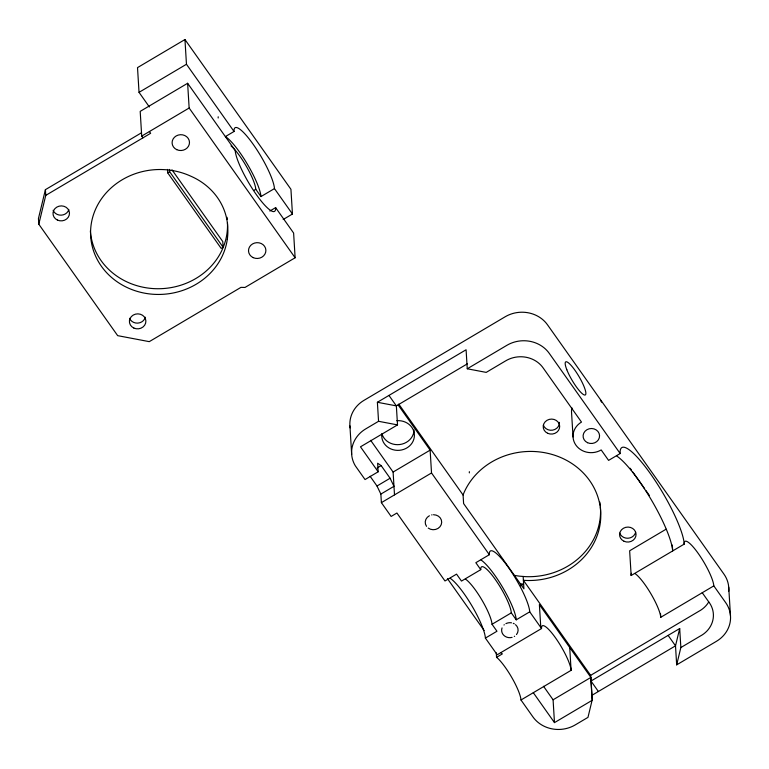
<?xml version="1.0" encoding="UTF-8"?>
<svg xmlns="http://www.w3.org/2000/svg" width="769" height="769" viewBox="0 0 769 769"><rect width="100%" height="100%" fill="white"/><g stroke="black" fill="none" stroke-linecap="round" stroke-linejoin="round"><path stroke-width="1.15" d="M218.175 118.003L218.194 116.782M469.33 472.887L469.34 471.666M141.554 132.749L45.409 189.664L38.45 218.502L38.796 224.202L117.667 335.649L149.273 341.647L240.976 287.356L244.994 287.452L295.123 257.769L293.614 233.036L275.619 207.62A37.546 7.671 59.4 0 1 256.365 194.653A37.546 7.671 59.4 0 1 235.199 150.503L187.626 83.283L140.198 111.37L141.707 136.094L142.938 137.843M38.796 224.202L45.756 195.374L45.409 189.664M523.151 576.462L523.91 588.823L463.611 503.57L463.082 495.015L463.822 493.083A70.959 64.519 -3.5 0 1 548.73 453.556A70.959 64.519 -3.5 0 1 599.839 525.804A70.959 64.519 -3.5 0 1 525.611 580.441L523.381 580.259L590.64 675.345L592.149 700.069L587.977 717.371L575.25 724.898A30.673 27.886 -3.5 0 1 532.898 716.862L520.988 699.992A27.473 5.614 59.4 0 0 498.206 658.754L496.553 657.341L496.284 652.823M598.378 691.494L590.986 681.046L679.69 628.533L675.509 645.835L676.672 664.858L716.4 641.336A30.673 27.886 -3.5 0 0 725.725 602.704L713.815 585.882A27.473 5.614 59.4 0 0 698.329 553.574A27.473 5.614 59.4 0 0 684.237 544.087A59.521 12.16 59.4 0 0 650.689 474.079A59.521 12.16 59.4 0 0 620.16 453.537L549.249 353.346A30.673 27.886 -3.5 0 0 506.896 345.31L467.254 368.784L466.091 349.76L377.387 402.274L378.55 421.297L365.756 428.871A30.673 27.886 -3.5 0 0 355.316 465.803L365.044 479.558L378.165 471.791L377.637 463.226L381.164 465.601L390.104 478.241L393.978 486.316L380.866 494.083L381.386 502.647L391.133 516.441L396.919 513.019L444.982 580.97L456.555 574.126L461.477 581.076L480.76 569.666A28.386 5.796 59.4 0 1 495.313 579.47A28.386 5.796 59.4 0 1 511.308 612.855L516.239 619.824L529.735 611.836A37.546 7.671 59.4 0 0 508.578 567.676A37.546 7.671 59.4 0 0 489.334 554.709L431.524 472.964L430.131 450.134L398.159 404.955M676.672 664.858L680.853 647.556L679.69 628.533M283.165 219.511L292.451 214.013L290.932 189.289L184.954 39.536L137.516 67.614L139.035 92.347L149.369 106.958M139.035 92.347L186.463 64.26L184.954 39.536M141.707 136.094L189.145 108.016L187.626 83.283M45.756 195.374L150.637 133.287L149.407 131.547M225.355 136.613L234.036 131.48A37.546 7.671 59.4 0 1 253.289 144.437A37.546 7.671 59.4 0 1 274.456 188.597L292.451 214.013M172.035 169.862L222.77 241.562L223.125 247.272L221.193 248.416L167.709 172.842L169.641 171.698L169.497 169.411M253.751 190.472L255.779 189.27A27.924 5.71 59.4 0 0 246.762 167.017A27.924 5.71 59.4 0 0 231.036 145.889M255.779 189.27L260.96 196.585L274.456 188.597M269.832 211.042L275.619 207.62M467.312 363.862L396.352 405.878L377.387 402.274M388.96 395.429L396.352 405.878L397.515 424.901L360.488 446.818L378.165 471.791M377.127 467.994L381.164 465.601M394.507 494.88L393.103 472.051L430.131 450.134M380.866 494.083L376.993 486.008L390.104 478.241M381.386 502.647L431.524 472.964M620.16 453.537L608.587 460.391L601.195 449.942A18.312 16.649 -3.5 0 1 575.914 445.145A18.312 16.649 -3.5 0 1 581.479 422.075L543.347 368.207A27.011 24.56 -3.5 0 0 505.425 361.007L486.21 372.388L467.254 368.784M666.098 529.207L629.648 550.787L631.157 575.51L684.237 544.087M635.002 573.559A27.473 5.614 59.4 0 1 650.959 593.86A27.473 5.614 59.4 0 1 660.734 617.305L713.815 585.882M590.64 675.345L698.627 611.413A26.04 23.676 -3.5 0 0 708.749 601.954M591.63 695.493L675.509 645.835L668.117 635.386M680.853 647.556L700.136 636.136A26.04 23.676 -3.5 0 0 708.489 601.541L702.251 592.726M489.334 554.709L475.838 562.697L480.76 569.666M520.728 585.776L523.622 584.065L520.305 583.806M520.988 699.992L571.107 670.328A27.473 5.614 59.4 0 0 555.631 638.01A27.473 5.614 59.4 0 0 541.549 628.533L497.207 654.765L485.393 638.097L496.966 631.243L492.025 624.274L511.308 612.855M496.553 657.341L502.34 653.919L501.042 652.814M590.88 677.422L592.274 700.251L554.478 722.62L553.084 699.79L590.88 677.422L539.386 604.626L540.79 627.456M378.55 421.297L397.515 424.901M513.269 623.323L514.278 623.813M630.119 468.225L631.503 470.176M632.887 472.137L644.566 488.642M645.931 490.564L649.344 495.38M186.463 64.26L234.036 131.48M398.765 404.081L463.082 495.015M189.145 108.016L295.123 257.769M529.735 611.836L541.549 628.533M370.658 440.329L393.103 472.051M543.52 686.275L553.084 699.79M169.641 171.698L223.125 247.272M533.311 692.696L554.478 722.62M447.462 578.663L484.172 630.542M370.11 476.28L376.993 486.008M728.733 587.228L730.473 615.758M672.308 545.048L672.673 550.94A59.521 12.16 59.4 0 0 651.497 500.138A59.521 12.16 59.4 0 0 616.901 456.161M660.523 613.768L660.734 617.305M573.049 436.955L571.53 412.222A18.312 16.649 -3.5 0 1 571.944 407.887M569.714 647.498L571.107 670.328M349.933 425.92L351.673 454.45M167.498 169.411L167.709 172.842M227.451 222.731A68.672 62.443 -3.5 0 1 226.951 233.622L226.788 234.699A68.672 62.443 -3.5 0 1 223.616 246.359L221.866 250.434A68.672 62.443 -3.5 0 1 147.052 287.923A68.672 62.443 -3.5 0 1 90.358 230.902M227.047 217.281A66.124 60.126 -3.5 0 1 227.268 219.453M145.331 317.213A8.238 7.488 -3.5 0 1 137.834 323.115A8.238 7.488 -3.5 0 1 129.567 318.318M68.835 209.591A8.238 7.488 -3.5 0 1 61.193 215.166A8.238 7.488 -3.5 0 1 53.128 210.273M728.724 591.207A30.673 27.886 -3.5 0 0 723.975 574.174L547.509 324.816A30.673 27.886 -3.5 0 0 505.156 316.78L364.006 400.341A30.673 27.886 -3.5 0 0 350.155 427.9M559.438 422.364A8.238 7.488 -3.5 0 1 552.651 430.15A8.238 7.488 -3.5 0 1 543.356 425.132M635.636 532.292A8.238 7.488 -3.5 0 1 627.956 538.242A8.238 7.488 -3.5 0 1 619.737 533.109M600.416 507.175A70.959 64.519 -3.5 0 1 525.381 576.635L519.834 576.192A70.959 64.519 -3.5 0 1 514.355 575.356M599.83 502.138A70.959 64.519 -3.5 0 1 600.233 505.156M515.528 624.678A8.238 7.488 -3.5 0 1 516.489 634.56M514.653 636.232A8.238 7.488 -3.5 0 1 514.298 636.453M512.077 637.386A8.238 7.488 -3.5 0 1 503.897 635.415A8.238 7.488 -3.5 0 1 502.051 627.898M503.983 625.005A8.238 7.488 -3.5 0 1 504.291 624.726M505.925 623.64A8.238 7.488 -3.5 0 1 511.491 622.823M396.794 420.701A16.341 14.861 -3.5 0 1 414.404 435.148A16.341 14.861 -3.5 0 1 397.198 450.365A16.341 14.861 -3.5 0 1 381.847 433.918M414.058 429.929A16.341 14.861 -3.5 0 1 399.784 444.53A16.341 14.861 -3.5 0 1 381.991 433.995M600.406 400.361A13.275 12.073 -3.5 0 1 601.579 402.168M433.514 514.73A8.238 7.488 -3.5 0 1 441.204 524.698A8.238 7.488 -3.5 0 1 428.227 528.072M426.516 526.332A8.238 7.488 -3.5 0 1 429.39 515.749M431.659 514.922A8.238 7.488 -3.5 0 1 432.082 514.846M465.437 579.067A28.386 5.796 59.4 0 1 481.932 600.041A28.386 5.796 59.4 0 1 492.025 624.274M481.077 560.034A37.546 7.671 59.4 0 1 502.888 587.785A37.546 7.671 59.4 0 1 516.239 619.824M450.23 578.307A37.546 7.671 59.4 0 1 472.041 606.049A37.546 7.671 59.4 0 1 485.393 638.097M631.157 575.51A27.473 5.614 59.4 0 1 631.484 573.27M225.778 136.805A37.546 7.671 59.4 0 1 247.599 164.547A37.546 7.671 59.4 0 1 260.96 196.585M227.297 239.322L227.134 240.409A68.672 62.443 -3.5 0 1 222.683 255.125L222.222 256.135A68.672 62.443 -3.5 0 1 140.198 292.201A68.672 62.443 -3.5 0 1 91.367 223.193A68.672 62.443 -3.5 0 1 160.913 169.516L162.115 169.545A68.672 62.443 -3.5 0 1 190.827 176.197A66.124 60.126 -3.5 0 1 227.807 228.441A68.672 62.443 -3.5 0 1 227.297 239.322M57.444 220.078A8.238 7.488 -3.5 0 0 69.47 212.965A8.238 7.488 -3.5 0 0 56.81 207.121A8.238 7.488 -3.5 0 0 57.444 220.078M133.806 328.027A8.238 7.488 -3.5 0 0 145.879 320.971A8.238 7.488 -3.5 0 0 133.258 315.059A8.238 7.488 -3.5 0 0 133.806 328.027M547.653 433.283A8.238 7.488 -3.5 0 0 559.678 426.161A8.238 7.488 -3.5 0 0 547.009 420.316A8.238 7.488 -3.5 0 0 547.653 433.283M624.024 541.261A8.238 7.488 -3.5 0 0 636.05 534.147A8.238 7.488 -3.5 0 0 623.39 528.293A8.238 7.488 -3.5 0 0 624.024 541.261M587.545 442.704A8.238 7.488 -3.5 0 0 599.56 435.581A8.238 7.488 -3.5 0 0 586.901 429.736A8.238 7.488 -3.5 0 0 587.545 442.704M566.811 369.716A19.225 3.932 59.4 0 0 584.738 395.055A19.225 3.932 59.4 0 0 575.039 370.398A19.225 3.932 59.4 0 0 566.811 369.716M176.764 149.667A8.699 7.911 -3.5 0 0 189.482 142.188A8.699 7.911 -3.5 0 0 176.13 135.978A8.699 7.911 -3.5 0 0 176.764 149.667M253.193 257.634A8.699 7.911 -3.5 0 0 265.882 250.127A8.699 7.911 -3.5 0 0 252.511 243.956A8.699 7.911 -3.5 0 0 253.193 257.634"/></g></svg>
